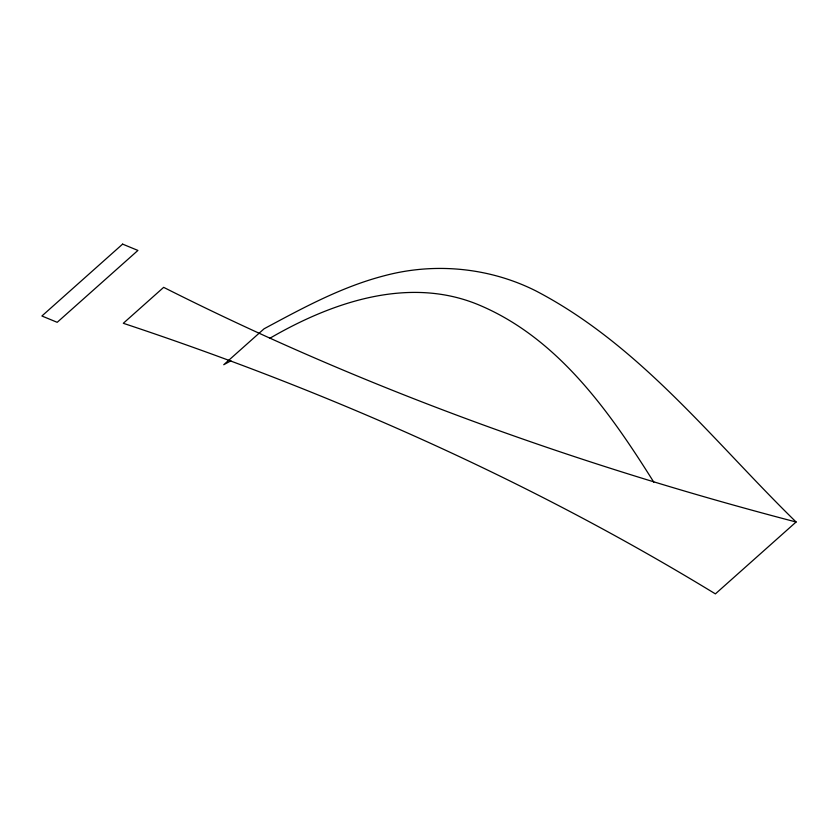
<?xml version="1.0" encoding="UTF-8"?>
<svg xmlns="http://www.w3.org/2000/svg" width="838" height="838" viewBox="0 0 838 838"><rect width="100%" height="100%" fill="white"/><g stroke="black" fill="none" stroke-linecap="round" stroke-linejoin="round"><path stroke-width="1.26" d="M796.1 522.001L715.39 593.88C529.7 480.509 329.617 391.775 123.301 323.29L163.661 287.35C364.876 388.853 578.199 465.153 796.1 522.001C713.379 441.186 640.379 345.445 536.037 290.985C489.549 267.521 434.744 262.263 384.537 275.692C341.757 286.722 302.717 308.017 264.085 328.789L223.736 364.729L230.942 360.811M269.564 338.437C331.293 302.497 408.148 275.796 478.058 304.592C557.679 337.62 609.561 411.626 653.808 482.175M122.61 244.12L41.9 315.999L57.204 322.316L137.914 250.436L122.61 244.12"/></g></svg>
